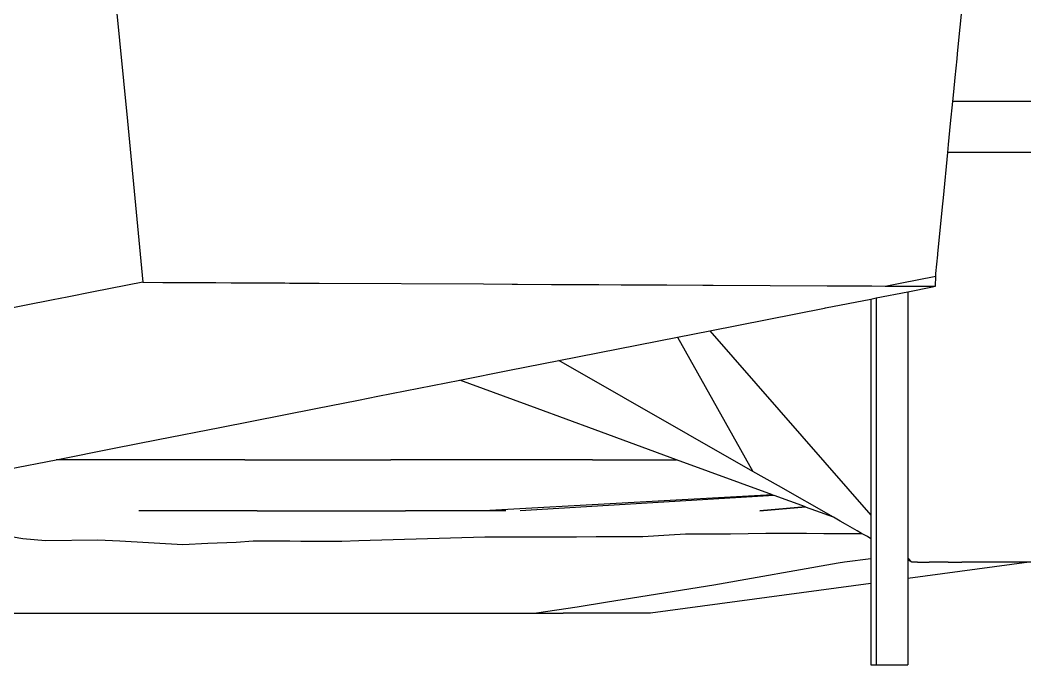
# Model space of a CAD drawing. Extents: x -101 to 101, y -14 to 18.
# Drawn here: x 81.65 to 101.39, y -8.53 to 4.07 of the extents above; entities that cross this region are included whole.
import ezdxf

# ---------------------------------------------------------------- set-up
doc = ezdxf.new("R2010")
doc.units = 0
doc.layers.get('0').update_dxf_attribs({"linetype": 'CONTINUOUS'})
doc.layers.add('SECTIONCUTEDGES', color=7, linetype='CONTINUOUS')

msp = doc.modelspace()

# ---------------------------------------------------------------- linework, layer by layer
for p, q in [((101.391, 2.479), (99.867, 2.479)), ((100.696, 1.479), (99.77, 1.479)), ((101.391, 1.479), (100.696, 1.479)), ((98.842, -1.069), (99.534, -0.933)), ((84.045, -1.054), (83.081, -1.244)), ((98.544, -1.128), (98.842, -1.069)), ((98.992, -1.239), (99.472, -1.144)), ((99.472, -1.144), (99.53, -1.133)), ((82.568, -1.345), (82.294, -1.399)), ((83.081, -1.244), (82.568, -1.345)), ((97.381, -1.557), (98.268, -1.382)), ((98.268, -1.382), (98.372, -1.361)), ((98.268, -1.382), (98.268, -4.009)), ((98.372, -1.361), (98.992, -1.239)), ((98.372, -1.361), (98.372, -8.528)), ((98.992, -1.239), (98.992, -6.011)), ((82.294, -1.399), (79.541, -1.942)), ((95.12, -2.003), (97.363, -1.56)), ((97.363, -1.56), (97.381, -1.557)), ((92.171, -2.584), (94.489, -2.127)), ((94.489, -2.127), (95.12, -2.003)), ((94.489, -2.127), (95.963, -4.749)), ((95.12, -2.003), (98.268, -5.607)), ((91.21, -2.774), (92.171, -2.584)), ((95.963, -4.749), (92.171, -2.584)), ((90.235, -2.966), (91.21, -2.774)), ((88.632, -3.282), (89.968, -3.019)), ((89.968, -3.019), (90.235, -2.966)), ((91.746, -3.521), (90.235, -2.966)), ((88.256, -3.356), (88.632, -3.282)), ((85.545, -3.891), (87.422, -3.521)), ((87.422, -3.521), (88.256, -3.356)), ((92.879, -3.937), (91.746, -3.521)), ((84.346, -4.128), (85.545, -3.891)), ((94.47, -4.521), (92.879, -3.937)), ((83.482, -4.298), (84.346, -4.128)), ((98.268, -4.009), (98.268, -4.195)), ((82.352, -4.521), (83.482, -4.298)), ((98.268, -4.195), (98.268, -5.607)), ((81.403, -4.708), (82.352, -4.521)), ((83.756, -4.521), (82.352, -4.521)), ((83.896, -4.521), (83.756, -4.521)), ((86.036, -4.521), (83.896, -4.521)), ((86.036, -4.521), (86.156, -4.521)), ((86.156, -4.521), (87.106, -4.521)), ((87.106, -4.521), (88.886, -4.521)), ((89.316, -4.521), (88.886, -4.521)), ((91.006, -4.521), (89.316, -4.521)), ((92.236, -4.521), (91.006, -4.521)), ((92.826, -4.521), (92.236, -4.521)), ((92.826, -4.521), (94.47, -4.521)), ((96.343, -5.209), (94.47, -4.521)), ((96.462, -5.034), (95.963, -4.749)), ((97.534, -5.646), (96.462, -5.034)), ((96.343, -5.209), (90.706, -5.521)), ((96.376, -5.221), (91.416, -5.521)), ((96.348, -5.211), (96.343, -5.209)), ((96.376, -5.221), (96.348, -5.211)), ((96.987, -5.445), (96.376, -5.221)), ((86.276, -5.521), (83.966, -5.521)), ((86.276, -5.521), (87.046, -5.521)), ((87.046, -5.521), (87.296, -5.521)), ((87.296, -5.521), (89.176, -5.521)), ((90.706, -5.521), (89.176, -5.521)), ((91.136, -5.521), (90.706, -5.521)), ((96.096, -5.521), (96.987, -5.445)), ((96.987, -5.445), (96.096, -5.521)), ((96.987, -5.445), (96.987, -5.445)), ((96.988, -5.446), (96.987, -5.445)), ((97.192, -5.52), (96.988, -5.446)), ((97.193, -5.521), (97.192, -5.52)), ((97.534, -5.646), (97.193, -5.521)), ((97.667, -5.722), (97.534, -5.646)), ((97.773, -5.783), (97.667, -5.722)), ((98.268, -5.607), (98.268, -6.065)), ((98.001, -5.913), (97.773, -5.783)), ((98.085, -5.96), (98.001, -5.913)), ((81.363, -6.004), (81.696, -6.058)), ((81.696, -6.058), (82.144, -6.101)), ((82.144, -6.101), (83.165, -6.085)), ((83.165, -6.085), (83.596, -6.104)), ((83.596, -6.104), (84.823, -6.177)), ((85.865, -6.135), (86.2, -6.109)), ((86.2, -6.109), (86.916, -6.109)), ((86.916, -6.109), (87.133, -6.11)), ((87.133, -6.11), (87.929, -6.11)), ((87.929, -6.11), (88.266, -6.098)), ((88.266, -6.098), (90.724, -6.028)), ((90.724, -6.028), (92.516, -6.028)), ((92.516, -6.028), (92.898, -6.025)), ((92.898, -6.025), (93.81, -6.025)), ((93.81, -6.025), (94.326, -5.99)), ((94.326, -5.99), (94.644, -5.972)), ((94.644, -5.972), (95.186, -5.972)), ((95.186, -5.972), (95.526, -5.97)), ((95.526, -5.97), (96.214, -5.959)), ((96.214, -5.959), (97.011, -5.959)), ((97.011, -5.959), (97.346, -5.96)), ((97.346, -5.96), (97.731, -5.96)), ((97.731, -5.96), (98.085, -5.96)), ((98.198, -6.025), (98.085, -5.96)), ((98.268, -6.065), (98.198, -6.025)), ((98.268, -6.065), (98.268, -6.086)), ((98.268, -6.086), (98.268, -6.167)), ((98.992, -6.011), (98.992, -6.304)), ((84.823, -6.177), (85.316, -6.155)), ((85.316, -6.155), (85.865, -6.135)), ((98.268, -6.167), (98.268, -6.39)), ((98.992, -6.304), (98.992, -6.436)), ((98.268, -6.458), (97.75, -6.521)), ((98.268, -6.39), (98.268, -6.413)), ((98.268, -6.413), (98.268, -6.458)), ((98.268, -6.458), (98.268, -6.521)), ((98.992, -6.436), (99.066, -6.521)), ((98.992, -6.436), (98.992, -6.478)), ((99.066, -6.521), (98.992, -6.478)), ((98.992, -6.478), (98.992, -6.521)), ((97.628, -6.542), (95.202, -6.973)), ((97.75, -6.521), (97.628, -6.542)), ((98.268, -6.521), (98.268, -6.73)), ((101.359, -6.521), (98.992, -6.841)), ((98.992, -6.521), (98.992, -6.597)), ((98.992, -6.597), (98.992, -6.656)), ((98.992, -6.656), (98.992, -6.841)), ((99.176, -6.521), (99.066, -6.521)), ((99.176, -6.521), (99.406, -6.521)), ((99.78, -6.521), (99.406, -6.521)), ((99.78, -6.521), (100.046, -6.521)), ((101.359, -6.521), (100.046, -6.521)), ((101.391, -6.521), (101.359, -6.521)), ((98.268, -6.73), (98.268, -6.781)), ((98.268, -6.781), (98.268, -6.939)), ((98.992, -6.841), (98.992, -8.528)), ((95.202, -6.973), (93.122, -7.303)), ((98.268, -6.939), (93.96, -7.521)), ((98.268, -6.939), (98.268, -8.528)), ((93.122, -7.303), (92.526, -7.404)), ((92.526, -7.404), (91.737, -7.521)), ((81.126, -7.521), (82.286, -7.521)), ((82.286, -7.521), (83.656, -7.521)), ((83.656, -7.521), (84.886, -7.521)), ((84.886, -7.521), (86.096, -7.521)), ((86.096, -7.521), (87.396, -7.521)), ((87.396, -7.521), (88.586, -7.521)), ((88.586, -7.521), (90.516, -7.521)), ((90.516, -7.521), (91.737, -7.521)), ((91.737, -7.521), (92.256, -7.521)), ((93.96, -7.521), (92.256, -7.521)), ((98.268, -8.528), (98.372, -8.528)), ((98.372, -8.528), (98.992, -8.528))]:
    msp.add_line(p, q)
at = {"layer": 'SECTIONCUTEDGES'}
for p, q in [((83.508, 4.457), (83.742, 2.095)), ((99.966, 3.479), (100.056, 4.378)), ((99.95, 3.313), (99.96, 3.411)), ((99.96, 3.411), (99.966, 3.479)), ((99.913, 2.947), (99.95, 3.313)), ((99.886, 2.667), (99.913, 2.947)), ((99.867, 2.479), (99.886, 2.667)), ((99.825, 2.045), (99.867, 2.479)), ((83.742, 2.095), (84.045, -1.054)), ((99.785, 1.637), (99.825, 2.045)), ((99.77, 1.479), (99.785, 1.637)), ((99.683, 0.595), (99.77, 1.479)), ((99.672, 0.479), (99.683, 0.595)), ((99.577, -0.491), (99.672, 0.479)), ((99.539, -0.883), (99.574, -0.521)), ((99.574, -0.521), (99.577, -0.491)), ((99.53, -1.133), (99.534, -0.933)), ((99.534, -0.933), (99.539, -0.883)), ((84.045, -1.054), (84.434, -1.056)), ((84.434, -1.056), (84.955, -1.059)), ((84.955, -1.059), (85.342, -1.061)), ((85.342, -1.061), (85.468, -1.061)), ((85.468, -1.061), (85.771, -1.063)), ((85.771, -1.063), (85.864, -1.063)), ((85.864, -1.063), (86.025, -1.064)), ((86.025, -1.064), (86.546, -1.067)), ((86.546, -1.067), (86.757, -1.068)), ((86.757, -1.068), (86.818, -1.068)), ((86.818, -1.068), (86.907, -1.069)), ((86.907, -1.069), (86.932, -1.069)), ((86.932, -1.069), (87.055, -1.069)), ((87.055, -1.069), (87.488, -1.072)), ((87.488, -1.072), (90.696, -1.088)), ((90.696, -1.088), (91.26, -1.091)), ((91.26, -1.091), (91.362, -1.091)), ((91.362, -1.091), (92.028, -1.095)), ((92.028, -1.095), (92.248, -1.096)), ((92.248, -1.096), (92.278, -1.096)), ((92.278, -1.096), (92.361, -1.096)), ((92.361, -1.096), (92.372, -1.096)), ((92.372, -1.096), (92.408, -1.097)), ((92.408, -1.097), (92.676, -1.098)), ((92.676, -1.098), (92.874, -1.099)), ((92.874, -1.099), (92.899, -1.099)), ((92.899, -1.099), (92.953, -1.099)), ((92.953, -1.099), (93.39, -1.102)), ((93.39, -1.102), (93.468, -1.102)), ((93.468, -1.102), (94.153, -1.106)), ((94.153, -1.106), (94.164, -1.106)), ((94.164, -1.106), (94.279, -1.106)), ((94.279, -1.106), (94.986, -1.11)), ((94.986, -1.11), (95.037, -1.11)), ((95.037, -1.11), (95.188, -1.111)), ((95.188, -1.111), (97.411, -1.122)), ((97.411, -1.122), (97.423, -1.122)), ((97.423, -1.122), (97.925, -1.125)), ((97.925, -1.125), (98.281, -1.127)), ((98.281, -1.127), (98.282, -1.127)), ((98.282, -1.127), (98.285, -1.127)), ((98.285, -1.127), (98.544, -1.128)), ((98.544, -1.128), (99.53, -1.133))]:
    msp.add_line(p, q, dxfattribs=at)

doc.saveas('drawing.dxf')
